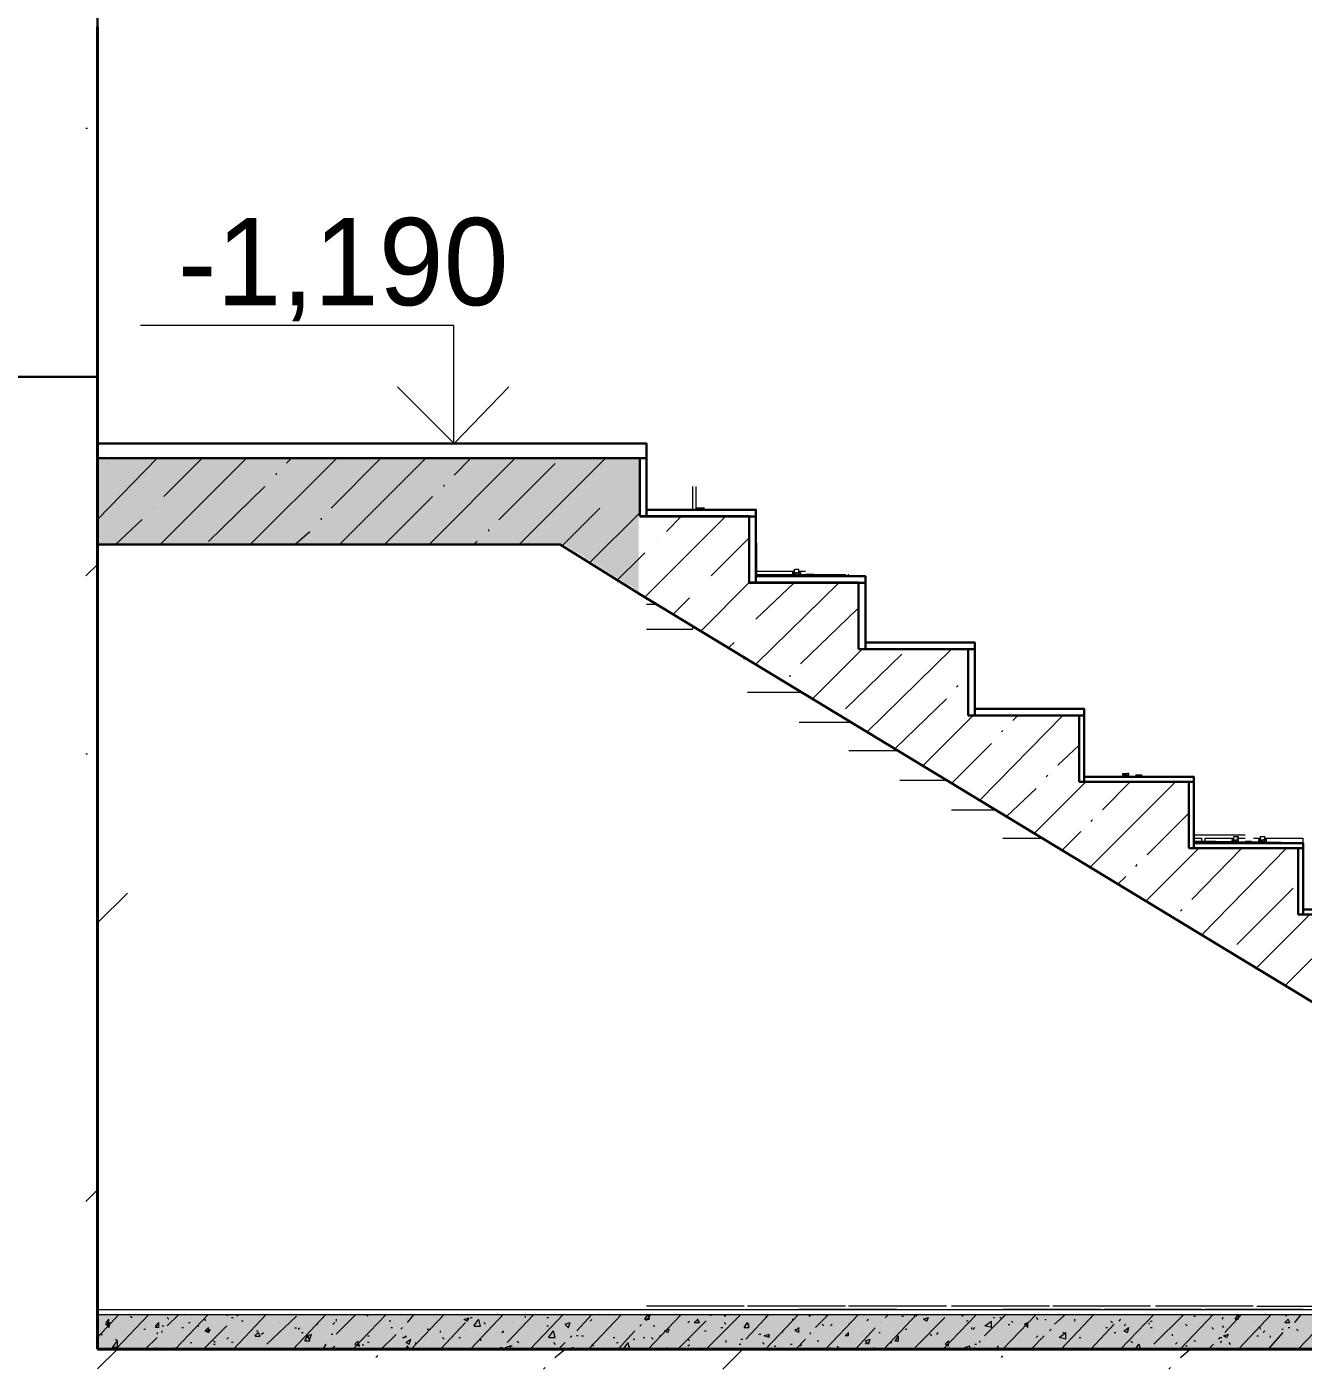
# Model space of a CAD drawing. Header units: millimetres. Extents: x -401725 to 250493, y 305116 to 802890.
# Drawn here: x -375105.345 to -375104.062, y 508948.439 to 508949.787 of the extents above; entities that cross this region are included whole.
import ezdxf

# ---------------------------------------------------------------- set-up
doc = ezdxf.new("R2010")
doc.units = ezdxf.units.MM
doc.layers.add('PDF _Геометрия', color=7, linetype='Continuous', true_color=0x1d1d1d)
doc.layers.add('PDF _Сплошная заливка', color=7, linetype='Continuous', true_color=0xffffff)
doc.layers.add('PDF _Текст', color=7, linetype='Continuous')

msp = doc.modelspace()

# ---------------------------------------------------------------- hatches: boundary and pattern name
at = {"layer": 'PDF _Сплошная заливка', "transparency": 33554559}
msp.add_hatch(color=256, dxfattribs=at).paths.add_polyline_path([(-375104.73, 508949.2201), (-375104.73, 508949.3541), (-375105.274, 508949.3541), (-375105.274, 508949.2684), (-375104.8066, 508949.2684), (-375104.8033, 508949.2667), (-375104.8016, 508949.265), (-375104.7983, 508949.2634), (-375104.7966, 508949.2617), (-375104.79, 508949.2584), (-375104.7883, 508949.2567), (-375104.785, 508949.2551), (-375104.7833, 508949.2534), (-375104.7766, 508949.2501), (-375104.775, 508949.2484), (-375104.7716, 508949.2467), (-375104.77, 508949.2451), (-375104.7633, 508949.2417), (-375104.7616, 508949.2401), (-375104.7583, 508949.2384), (-375104.7566, 508949.2367), (-375104.75, 508949.2334), (-375104.7483, 508949.2317), (-375104.745, 508949.2301), (-375104.7433, 508949.2284), (-375104.7366, 508949.2251), (-375104.735, 508949.2234), (-375104.7316, 508949.2217)])

# ---------------------------------------------------------------- linework, layer by layer
at = {"color": 7, "lineweight": 30}
for points in [[(-375105.2737, 508950.5622), (-375105.2737, 508949.369), (-375104.7221, 508949.369), (-375104.7222, 508949.3023), (-375104.6121, 508949.3023), (-375104.612, 508949.2356), (-375104.5021, 508949.2356), (-375104.5021, 508949.169), (-375104.3921, 508949.169), (-375104.3921, 508949.1022), (-375104.2821, 508949.1022), (-375104.2821, 508949.0339), (-375104.172, 508949.0339), (-375104.172, 508948.9692), (-375104.0623, 508948.9675), (-375104.0623, 508948.9006), (-375103.9503, 508948.9006)], [(-375105.2739, 508949.3691), (-375105.2739, 508949.4359), (-375105.3839, 508949.4359), (-375105.3839, 508949.5025), (-375105.494, 508949.5025), (-375105.494, 508949.5692), (-375105.604, 508949.5692), (-375105.604, 508949.6358), (-375105.714, 508949.6359), (-375105.714, 508949.7042), (-375105.824, 508949.7042), (-375105.824, 508949.7708), (-375105.9389, 508949.7707)]]:
    msp.add_lwpolyline(points, dxfattribs=at)
at = {"layer": 'PDF _Геометрия', "color": 7, "lineweight": 9}
for points in [[(-375105.2739, 508949.7875), (-375105.2739, 508949.6925), (-375105.2739, 508949.3691), (-375105.2739, 508949.6925)], [(-375105.2737, 508948.499), (-375102.0854, 508948.499), (-375102.0854, 508949.4956)], [(-375104.9156, 508949.4874), (-375105.2305, 508949.4874)], [(-375104.9156, 508949.3691), (-375104.9156, 508949.4874)], [(-375104.8555, 508949.369), (-375104.9738, 508949.369)], [(-375104.8656, 508949.3692), (-375104.9155, 508949.3692)], [(-375104.6704, 508949.3039), (-375104.6637, 508949.3039), (-375104.6721, 508949.3039)], [(-375104.5739, 508949.2423), (-375104.5722, 508949.2423)], [(-375104.5738, 508949.2424), (-375104.5738, 508949.2357)], [(-375104.5738, 508949.2424), (-375104.5738, 508949.2424)], [(-375104.5738, 508949.2424), (-375104.5738, 508949.2424)], [(-375104.5723, 508949.2425), (-375104.5706, 508949.2425)], [(-375104.5722, 508949.2423), (-375104.5722, 508949.2423)], [(-375104.5722, 508949.2423), (-375104.5722, 508949.2423)], [(-375104.5707, 508949.2425), (-375104.5689, 508949.2425)], [(-375104.5706, 508949.2425), (-375104.5706, 508949.2425)], [(-375104.5706, 508949.2425), (-375104.5706, 508949.2425)], [(-375104.5689, 508949.2358), (-375104.5689, 508949.2425)], [(-375104.5689, 508949.2425), (-375104.5689, 508949.2425)], [(-375104.5689, 508949.2425), (-375104.5689, 508949.2425)], [(-375104.5689, 508949.2425), (-375104.5689, 508949.2425)], [(-375104.5738, 508949.239), (-375104.5756, 508949.239)], [(-375104.5756, 508949.239), (-375104.5738, 508949.239)], [(-375104.5738, 508949.2374), (-375104.5756, 508949.2374)], [(-375104.5756, 508949.2374), (-375104.5738, 508949.2374)], [(-375104.5754, 508949.2391), (-375104.5754, 508949.2373)], [(-375104.5754, 508949.2391), (-375104.5754, 508949.2391)], [(-375104.5754, 508949.2391), (-375104.5754, 508949.2391)], [(-375104.5754, 508949.2373), (-375104.5754, 508949.2373)], [(-375104.5754, 508949.2373), (-375104.5754, 508949.2373)], [(-375104.5739, 508949.239), (-375104.5722, 508949.239)], [(-375104.5722, 508949.2374), (-375104.5739, 508949.2374)], [(-375104.5738, 508949.239), (-375104.5738, 508949.239)], [(-375104.5738, 508949.239), (-375104.5738, 508949.239)], [(-375104.5738, 508949.239), (-375104.5738, 508949.239)], [(-375104.5738, 508949.2374), (-375104.5738, 508949.2374)], [(-375104.5738, 508949.2374), (-375104.5738, 508949.2374)], [(-375104.5738, 508949.2374), (-375104.5738, 508949.2374)], [(-375104.5723, 508949.2392), (-375104.5706, 508949.2392)], [(-375104.5706, 508949.2374), (-375104.5723, 508949.2374)], [(-375104.5707, 508949.2391), (-375104.5689, 508949.2391)], [(-375104.5689, 508949.2375), (-375104.5707, 508949.2375)], [(-375104.5706, 508949.2392), (-375104.5706, 508949.2392)], [(-375104.5706, 508949.2374), (-375104.5706, 508949.2374)], [(-375104.5689, 508949.2391), (-375104.5689, 508949.2391)], [(-375104.5689, 508949.2391), (-375104.5689, 508949.2391)], [(-375104.5689, 508949.2391), (-375104.5689, 508949.2391)], [(-375104.5689, 508949.2375), (-375104.5689, 508949.2375)], [(-375104.5689, 508949.2375), (-375104.5689, 508949.2375)], [(-375104.5689, 508949.2375), (-375104.5689, 508949.2375)], [(-375104.5688, 508949.2373), (-375104.567, 508949.2373), (-375104.567, 508949.2389)], [(-375104.567, 508949.2389), (-375104.5688, 508949.2389)], [(-375104.5688, 508949.2389), (-375104.567, 508949.2389)], [(-375104.5688, 508949.2373), (-375104.567, 508949.2373)], [(-375104.567, 508949.2389), (-375104.567, 508949.2389)], [(-375104.567, 508949.2389), (-375104.567, 508949.2389)], [(-375104.567, 508949.2373), (-375104.567, 508949.2373)], [(-375104.567, 508949.2373), (-375104.567, 508949.2373)], [(-375104.5604, 508949.2372), (-375104.5537, 508949.2372), (-375104.5621, 508949.2372)], [(-375104.2405, 508949.0375), (-375104.2389, 508949.0375)], [(-375104.2389, 508949.0375), (-375104.2389, 508949.0375)], [(-375104.2388, 508949.0357), (-375104.2372, 508949.0357), (-375104.2372, 508949.0375)], [(-375104.2372, 508949.0375), (-375104.2388, 508949.0375)], [(-375104.2388, 508949.0375), (-375104.2372, 508949.0375)], [(-375104.2372, 508949.0375), (-375104.2372, 508949.0375)], [(-375104.2372, 508949.0375), (-375104.2372, 508949.0375)], [(-375104.2372, 508949.0375), (-375104.2372, 508949.0375)], [(-375104.2372, 508949.0375), (-375104.2372, 508949.0375)], [(-375104.2437, 508949.0373), (-375104.2437, 508949.0357)], [(-375104.2437, 508949.0373), (-375104.2437, 508949.0373)], [(-375104.2437, 508949.0373), (-375104.2437, 508949.0373)], [(-375104.2437, 508949.0373), (-375104.2437, 508949.0373)], [(-375104.2437, 508949.0373), (-375104.2437, 508949.0373)], [(-375104.2437, 508949.0373), (-375104.2437, 508949.0373)], [(-375104.2437, 508949.0373), (-375104.2437, 508949.0373)], [(-375104.2437, 508949.0373), (-375104.2421, 508949.0373)], [(-375104.2421, 508949.0357), (-375104.2437, 508949.0357)], [(-375104.2437, 508949.0357), (-375104.2437, 508949.0357)], [(-375104.2437, 508949.0357), (-375104.2437, 508949.0357)], [(-375104.2437, 508949.0357), (-375104.2437, 508949.0357)], [(-375104.2437, 508949.0357), (-375104.2437, 508949.0357)], [(-375104.2437, 508949.0357), (-375104.2437, 508949.0357)], [(-375104.2437, 508949.0357), (-375104.2437, 508949.0357)], [(-375104.2421, 508949.0373), (-375104.2421, 508949.0373)], [(-375104.2421, 508949.0373), (-375104.2405, 508949.0373)], [(-375104.2405, 508949.0357), (-375104.2421, 508949.0357)], [(-375104.2421, 508949.0357), (-375104.2421, 508949.0357)], [(-375104.2405, 508949.0373), (-375104.2405, 508949.0373)], [(-375104.2405, 508949.0357), (-375104.2405, 508949.0357)], [(-375104.2389, 508949.0357), (-375104.2404, 508949.0357)], [(-375104.2389, 508949.0357), (-375104.2389, 508949.0357)], [(-375104.2388, 508949.0357), (-375104.2372, 508949.0357)], [(-375104.2372, 508949.0357), (-375104.2372, 508949.0357)], [(-375104.2372, 508949.0357), (-375104.2372, 508949.0357)], [(-375104.2372, 508949.0357), (-375104.2372, 508949.0357)], [(-375104.2372, 508949.0357), (-375104.2372, 508949.0357)], [(-375104.2239, 508949.0358), (-375104.2307, 508949.0358)], [(-375104.1337, 508948.9707), (-375104.1337, 508948.9689)], [(-375104.1321, 508948.9707), (-375104.1337, 508948.9707)], [(-375104.1337, 508948.9707), (-375104.1337, 508948.9707)], [(-375104.1337, 508948.9707), (-375104.1337, 508948.9707)], [(-375104.1337, 508948.9707), (-375104.1337, 508948.9707)], [(-375104.1337, 508948.9707), (-375104.1337, 508948.9707)], [(-375104.1337, 508948.9707), (-375104.1321, 508948.9707)], [(-375104.1321, 508948.9741), (-375104.1305, 508948.9741)], [(-375104.1321, 508948.9739), (-375104.1321, 508948.9673)], [(-375104.1321, 508948.9739), (-375104.1321, 508948.9739)], [(-375104.1321, 508948.9739), (-375104.1321, 508948.9739)], [(-375104.1321, 508948.9739), (-375104.1321, 508948.9739)], [(-375104.1321, 508948.9739), (-375104.1321, 508948.9739)], [(-375104.1321, 508948.9707), (-375104.1321, 508948.9707)], [(-375104.1321, 508948.9707), (-375104.1305, 508948.9707)], [(-375104.1305, 508948.9741), (-375104.1305, 508948.9741)], [(-375104.1305, 508948.9741), (-375104.1305, 508948.9741)], [(-375104.1305, 508948.9707), (-375104.1305, 508948.9707)], [(-375104.1304, 508948.9741), (-375104.1288, 508948.9741)], [(-375104.1304, 508948.9707), (-375104.1288, 508948.9707)], [(-375104.1288, 508948.9741), (-375104.1288, 508948.9741)], [(-375104.1288, 508948.9741), (-375104.1288, 508948.9741)], [(-375104.1288, 508948.9741), (-375104.1288, 508948.9741)], [(-375104.1288, 508948.9741), (-375104.1272, 508948.9741)], [(-375104.1288, 508948.9691), (-375104.1272, 508948.9691), (-375104.1272, 508948.9707)], [(-375104.1288, 508948.9707), (-375104.1288, 508948.9707)], [(-375104.1288, 508948.9707), (-375104.1272, 508948.9707)], [(-375104.1272, 508948.9673), (-375104.1272, 508948.9741)], [(-375104.1272, 508948.9707), (-375104.1272, 508948.9707)], [(-375104.1272, 508948.9707), (-375104.1272, 508948.9707)], [(-375104.1272, 508948.9707), (-375104.1272, 508948.9707)], [(-375104.1272, 508948.9707), (-375104.1272, 508948.9707)], [(-375104.1272, 508948.9707), (-375104.1272, 508948.9707)], [(-375104.1272, 508948.9707), (-375104.1272, 508948.9707)], [(-375104.1071, 508948.9707), (-375104.1071, 508948.9691)], [(-375104.1055, 508948.9707), (-375104.1071, 508948.9707)], [(-375104.1071, 508948.9707), (-375104.1055, 508948.9707)], [(-375104.1055, 508948.974), (-375104.1055, 508948.9673)], [(-375104.1055, 508948.974), (-375104.1055, 508948.974)], [(-375104.1055, 508948.974), (-375104.1055, 508948.974)], [(-375104.1055, 508948.9707), (-375104.1055, 508948.9707)], [(-375104.1055, 508948.9707), (-375104.1055, 508948.9707)], [(-375104.1055, 508948.9707), (-375104.1055, 508948.9707)], [(-375104.1055, 508948.9707), (-375104.1055, 508948.9707)], [(-375104.1054, 508948.974), (-375104.1038, 508948.974)], [(-375104.1054, 508948.9707), (-375104.1038, 508948.9707)], [(-375104.1038, 508948.9741), (-375104.1022, 508948.9741)], [(-375104.1038, 508948.974), (-375104.1038, 508948.974)], [(-375104.1038, 508948.974), (-375104.1038, 508948.974)], [(-375104.1038, 508948.9707), (-375104.1038, 508948.9707)], [(-375104.1038, 508948.9707), (-375104.1022, 508948.9707)], [(-375104.1022, 508948.9741), (-375104.1022, 508948.9741)], [(-375104.1022, 508948.9741), (-375104.1022, 508948.9741)], [(-375104.1022, 508948.9741), (-375104.1006, 508948.9741)], [(-375104.1022, 508948.9709), (-375104.1006, 508948.9709)], [(-375104.1022, 508948.9707), (-375104.1022, 508948.9707)], [(-375104.1006, 508948.9675), (-375104.1006, 508948.9741)], [(-375104.1006, 508948.9741), (-375104.1006, 508948.9741)], [(-375104.1006, 508948.9741), (-375104.1006, 508948.9741)], [(-375104.1006, 508948.9741), (-375104.1006, 508948.9741)], [(-375104.1006, 508948.9709), (-375104.1006, 508948.9709)], [(-375104.1006, 508948.9709), (-375104.1006, 508948.9709)], [(-375104.1006, 508948.9709), (-375104.1006, 508948.9709)], [(-375104.1005, 508948.9691), (-375104.0989, 508948.9691), (-375104.0989, 508948.9709)], [(-375104.0989, 508948.9709), (-375104.1005, 508948.9709)], [(-375104.1005, 508948.9709), (-375104.0989, 508948.9709)], [(-375104.0989, 508948.9709), (-375104.0989, 508948.9709)], [(-375104.0989, 508948.9709), (-375104.0989, 508948.9709)], [(-375104.1321, 508948.9689), (-375104.1337, 508948.9689)], [(-375104.1337, 508948.9689), (-375104.1337, 508948.9689)], [(-375104.1337, 508948.9689), (-375104.1337, 508948.9689)], [(-375104.1337, 508948.9689), (-375104.1337, 508948.9689)], [(-375104.1337, 508948.9689), (-375104.1337, 508948.9689)], [(-375104.1337, 508948.9689), (-375104.1321, 508948.9689)], [(-375104.1305, 508948.9689), (-375104.1321, 508948.9689)], [(-375104.1321, 508948.9689), (-375104.1321, 508948.9689)], [(-375104.1305, 508948.9689), (-375104.1305, 508948.9689)], [(-375104.1288, 508948.9691), (-375104.1304, 508948.9691)], [(-375104.1288, 508948.9691), (-375104.1288, 508948.9691)], [(-375104.1272, 508948.9691), (-375104.1272, 508948.9691)], [(-375104.1272, 508948.9691), (-375104.1272, 508948.9691)], [(-375104.1272, 508948.9691), (-375104.1272, 508948.9691)], [(-375104.1272, 508948.9691), (-375104.1272, 508948.9691)], [(-375104.1272, 508948.9691), (-375104.1272, 508948.9691)], [(-375104.1272, 508948.9691), (-375104.1272, 508948.9691)], [(-375104.1139, 508948.9691), (-375104.1205, 508948.9691)], [(-375104.1055, 508948.9691), (-375104.1071, 508948.9691)], [(-375104.1071, 508948.9691), (-375104.1055, 508948.9691)], [(-375104.1055, 508948.9691), (-375104.1055, 508948.9691)], [(-375104.1055, 508948.9691), (-375104.1055, 508948.9691)], [(-375104.1055, 508948.9691), (-375104.1055, 508948.9691)], [(-375104.1055, 508948.9691), (-375104.1055, 508948.9691)], [(-375104.1038, 508948.9691), (-375104.1054, 508948.9691)], [(-375104.1022, 508948.9691), (-375104.1038, 508948.9691)], [(-375104.1038, 508948.9691), (-375104.1038, 508948.9691)], [(-375104.1006, 508948.9691), (-375104.1022, 508948.9691)], [(-375104.1022, 508948.9691), (-375104.1022, 508948.9691)], [(-375104.1006, 508948.9691), (-375104.1006, 508948.9691)], [(-375104.1006, 508948.9691), (-375104.1006, 508948.9691)], [(-375104.1006, 508948.9691), (-375104.1006, 508948.9691)], [(-375104.1005, 508948.9691), (-375104.0989, 508948.9691)], [(-375104.0989, 508948.9691), (-375104.0989, 508948.9691)], [(-375104.0989, 508948.9691), (-375104.0989, 508948.9691)], [(-375105.2739, 508948.9291), (-375105.2739, 508948.8874), (-375105.2739, 508948.8408)], [(-375105.2739, 508948.499), (-375105.2739, 508948.4941)], [(-375105.2737, 508948.4939), (-375102.0854, 508948.4939), (-375102.0854, 508948.499)], [(-375105.2739, 508948.4941), (-375105.2739, 508948.4591)], [(-375105.2737, 508948.459), (-375102.0854, 508948.459)]]:
    msp.add_lwpolyline(points, dxfattribs=at)
at = {"layer": 'PDF _Геометрия', "color": 7, "lineweight": 40}
for points in [[(-375105.2739, 508949.6925), (-375105.2739, 508949.7875)], [(-375105.2739, 508948.4591), (-375105.2739, 508949.6925)], [(-375102.0854, 508948.459), (-375105.2737, 508948.459)]]:
    msp.add_lwpolyline(points, dxfattribs=at)
at = {"layer": 'PDF _Геометрия', "lineweight": 9}
for points in [[(-375105.2854, 508949.6856), (-375105.2837, 508949.6856)], [(-375105.2738, 508949.2924), (-375105.2139, 508949.354)], [(-375105.2622, 508949.3491), (-375105.2622, 508949.3491)], [(-375105.2107, 508949.2675), (-375105.1239, 508949.3541)], [(-375105.2072, 508949.3157), (-375105.1688, 508949.3539)], [(-375105.1204, 508949.2673), (-375105.0337, 508949.3539)], [(-375105.0838, 508949.3491), (-375105.0788, 508949.3541)], [(-375105.039, 508949.3041), (-375104.9889, 508949.3541)], [(-375105.0304, 508949.2674), (-375104.9438, 508949.354)], [(-375104.9406, 508949.2675), (-375104.8539, 508949.3541)], [(-375104.9154, 508949.3372), (-375104.8987, 508949.354)], [(-375104.8703, 508949.2923), (-375104.8137, 508949.3489)], [(-375104.8504, 508949.2672), (-375104.7637, 508949.3539)], [(-375105.2739, 508949.3375), (-375105.2739, 508949.3375)], [(-375105.0938, 508949.3373), (-375105.0938, 508949.339)], [(-375105.1622, 508949.2706), (-375105.1055, 508949.3256)], [(-375104.9254, 508949.3256), (-375104.9254, 508949.3273)], [(-375104.9855, 508949.2673), (-375104.937, 508949.3157)], [(-375105.2171, 508949.304), (-375105.2171, 508949.304)], [(-375105.0487, 508949.2922), (-375105.0487, 508949.294)], [(-375104.8071, 508949.2657), (-375104.7689, 508949.3041)], [(-375104.7789, 508949.2492), (-375104.7289, 508949.2992)], [(-375104.7239, 508949.2142), (-375104.6423, 508949.2958)], [(-375104.7021, 508949.2806), (-375104.6871, 508949.2956)], [(-375105.2555, 508949.2674), (-375105.2288, 508949.2924)], [(-375105.0754, 508949.2673), (-375105.0604, 508949.2806)], [(-375104.8805, 508949.2808), (-375104.8805, 508949.2824)], [(-375104.8955, 508949.2674), (-375104.8922, 508949.2707)], [(-375104.7121, 508949.2706), (-375104.7121, 508949.2706)], [(-375104.6572, 508949.2358), (-375104.6189, 508949.2741)], [(-375104.7505, 508949.2325), (-375104.7289, 508949.2541)], [(-375104.7288, 508949.2541), (-375104.7238, 508949.2589)], [(-375105.2855, 508949.2358), (-375105.2739, 508949.2474)], [(-375104.6672, 508949.1807), (-375104.6189, 508949.2292)], [(-375104.6122, 508949.1924), (-375104.5738, 508949.229)], [(-375104.6121, 508949.1473), (-375104.5287, 508949.229)], [(-375104.6954, 508949.1973), (-375104.6787, 508949.2139)], [(-375104.6673, 508949.2258), (-375104.6673, 508949.2258)], [(-375104.5672, 508949.1475), (-375104.5105, 508949.2024)], [(-375104.6222, 508949.1808), (-375104.6222, 508949.1808)], [(-375104.6389, 508949.1642), (-375104.6339, 508949.169)], [(-375104.5554, 508949.1122), (-375104.5054, 508949.1623)], [(-375104.5005, 508949.0789), (-375104.4154, 508949.1624)], [(-375104.522, 508949.1023), (-375104.4654, 508949.1573)], [(-375104.5788, 508949.1356), (-375104.5771, 508949.1356)], [(-375104.3989, 508949.1358), (-375104.3989, 508949.1358)], [(-375104.4105, 508949.1241), (-375104.4089, 508949.1257)], [(-375104.4722, 508949.0625), (-375104.4206, 508949.1125)], [(-375104.4438, 508949.0456), (-375104.3937, 508949.0957)], [(-375104.3871, 508949.0107), (-375104.3038, 508949.0957)], [(-375104.3538, 508949.0907), (-375104.3489, 508949.0958)], [(-375104.3654, 508949.0791), (-375104.3638, 508949.0806)], [(-375104.4155, 508949.0274), (-375104.3755, 508949.0674)], [(-375104.3088, 508949.0457), (-375104.2872, 508949.0657)], [(-375105.2854, 508949.0572), (-375105.2837, 508949.0572)], [(-375104.3321, 508948.9773), (-375104.2804, 508949.029)], [(-375104.3203, 508949.034), (-375104.3187, 508949.0356)], [(-375104.2755, 508948.944), (-375104.1905, 508949.029)], [(-375104.2639, 508949.0008), (-375104.2356, 508949.0292)], [(-375104.3604, 508948.994), (-375104.3304, 508949.0223)], [(-375104.2189, 508948.9557), (-375104.1772, 508948.9974)], [(-375104.2755, 508948.9891), (-375104.2739, 508948.9907)], [(-375104.304, 508948.9608), (-375104.2856, 508948.9792)], [(-375104.2204, 508948.909), (-375104.1671, 508948.9623)], [(-375104.1739, 508948.9108), (-375104.1239, 508948.9625)], [(-375104.1638, 508948.8757), (-375104.0788, 508948.9625)], [(-375104.2304, 508948.944), (-375104.2288, 508948.9458)], [(-375104.2488, 508948.9257), (-375104.2405, 508948.934)], [(-375104.1287, 508948.8657), (-375104.0721, 508948.9223)], [(-375104.1853, 508948.899), (-375104.1837, 508948.9006)], [(-375104.1088, 508948.8424), (-375104.0555, 508948.8958)], [(-375104.0806, 508948.824), (-375104.0272, 508948.8774)], [(-375105.2855, 508948.6074), (-375105.2739, 508948.6192)], [(-375105.2739, 508948.4708), (-375105.2522, 508948.494)], [(-375105.2656, 508948.4842), (-375105.2606, 508948.4857)], [(-375105.2622, 508948.4857), (-375105.2655, 508948.4857), (-375105.2622, 508948.4891)], [(-375105.2623, 508948.4808), (-375105.2606, 508948.4857)], [(-375105.2622, 508948.4857), (-375105.2622, 508948.4891)], [(-375105.2554, 508948.459), (-375105.222, 508948.4939)], [(-375105.2406, 508948.4923), (-375105.2389, 508948.4908)], [(-375105.2122, 508948.4808), (-375105.2155, 508948.4808), (-375105.2122, 508948.4857)], [(-375105.2122, 508948.4808), (-375105.2122, 508948.4857)], [(-375105.2039, 508948.4907), (-375105.2022, 508948.4892)], [(-375105.2038, 508948.4823), (-375105.1921, 508948.4939)], [(-375105.1955, 508948.4592), (-375105.1623, 508948.4942)], [(-375105.1822, 508948.4857), (-375105.1805, 508948.4857)], [(-375105.1788, 508948.489), (-375105.1788, 508948.489)], [(-375105.1655, 508948.4891), (-375105.1655, 508948.4874)], [(-375105.1439, 508948.4924), (-375105.1421, 508948.4941)], [(-375105.139, 508948.4908), (-375105.1373, 508948.4908)], [(-375105.1389, 508948.4875), (-375105.1389, 508948.4875)], [(-375105.1372, 508948.459), (-375105.1038, 508948.4941)], [(-375105.1338, 508948.4924), (-375105.1321, 508948.4939)], [(-375105.1321, 508948.4889), (-375105.1321, 508948.4889)], [(-375105.1289, 508948.4874), (-375105.1272, 508948.4874)], [(-375105.1036, 508948.464), (-375105.0737, 508948.4922)], [(-375105.0905, 508948.4858), (-375105.0905, 508948.4858)], [(-375105.077, 508948.4591), (-375105.0438, 508948.4941)], [(-375105.0371, 508948.4839), (-375105.0354, 508948.4857)], [(-375105.0339, 508948.4741), (-375105.0139, 508948.4941)], [(-375105.0338, 508948.489), (-375105.0338, 508948.4873)], [(-375105.0171, 508948.4589), (-375104.9838, 508948.494)], [(-375105.004, 508948.4941), (-375105.0022, 508948.4924)], [(-375105.0022, 508948.4924), (-375105.0022, 508948.4941)], [(-375105.0006, 508948.4892), (-375105.0006, 508948.4892)], [(-375104.9806, 508948.4874), (-375104.9789, 508948.4874)], [(-375104.9623, 508948.4857), (-375104.9555, 508948.494)], [(-375104.962, 508948.4889), (-375104.962, 508948.4889)], [(-375104.9587, 508948.4589), (-375104.9254, 508948.494)], [(-375104.9354, 508948.4923), (-375104.9354, 508948.4923)], [(-375104.9288, 508948.4592), (-375104.9039, 508948.4858)], [(-375104.9056, 508948.4892), (-375104.9023, 508948.4875)], [(-375104.9054, 508948.4889), (-375104.9004, 508948.4906)], [(-375104.9021, 508948.4873), (-375104.9004, 508948.4906)], [(-375104.8989, 508948.4591), (-375104.8656, 508948.4941)], [(-375104.8988, 508948.4907), (-375104.8971, 508948.4907)], [(-375104.8956, 508948.4825), (-375104.8906, 508948.4891)], [(-375104.8887, 508948.4822), (-375104.8904, 508948.4889)], [(-375104.8855, 508948.4857), (-375104.8838, 508948.484)], [(-375104.8622, 508948.4656), (-375104.8354, 508948.494)], [(-375104.8572, 508948.4857), (-375104.8572, 508948.4857)], [(-375104.8439, 508948.4923), (-375104.8439, 508948.4908)], [(-375104.8389, 508948.459), (-375104.8055, 508948.4941)], [(-375104.8222, 508948.4907), (-375104.8205, 508948.4907)], [(-375104.8038, 508948.484), (-375104.7988, 508948.4857)], [(-375104.8005, 508948.4807), (-375104.7988, 508948.4857)], [(-375104.792, 508948.4773), (-375104.777, 508948.494)], [(-375104.7804, 508948.459), (-375104.7471, 508948.494)], [(-375104.7788, 508948.4873), (-375104.777, 508948.4889)], [(-375104.7239, 508948.4891), (-375104.7189, 508948.4891)], [(-375104.7238, 508948.489), (-375104.7205, 508948.4941)], [(-375104.7223, 508948.4874), (-375104.7173, 508948.4941)], [(-375104.7189, 508948.4891), (-375104.7206, 508948.4941)], [(-375104.7204, 508948.4591), (-375104.6871, 508948.494)], [(-375104.6904, 508948.459), (-375104.6621, 508948.4874)], [(-375104.6804, 508948.4856), (-375104.6787, 508948.4872)], [(-375104.674, 508948.4857), (-375104.6689, 508948.4857)], [(-375104.6739, 508948.4858), (-375104.6705, 508948.4891)], [(-375104.6689, 508948.4857), (-375104.6707, 508948.4892)], [(-375104.662, 508948.459), (-375104.6271, 508948.494)], [(-375104.6572, 508948.4924), (-375104.6572, 508948.4942)], [(-375104.644, 508948.4925), (-375104.6423, 508948.4925)], [(-375104.644, 508948.4859), (-375104.6423, 508948.4842)], [(-375104.6239, 508948.4808), (-375104.6205, 508948.4857)], [(-375104.6221, 508948.469), (-375104.5988, 508948.4941)], [(-375104.6189, 508948.4807), (-375104.6207, 508948.4858)], [(-375104.6022, 508948.4592), (-375104.5689, 508948.4941)], [(-375104.6021, 508948.4923), (-375104.6021, 508948.4907)], [(-375104.5756, 508948.489), (-375104.5738, 508948.489)], [(-375104.559, 508948.4925), (-375104.5572, 508948.4925)], [(-375104.5521, 508948.4808), (-375104.5388, 508948.4941)], [(-375104.5422, 508948.4591), (-375104.5089, 508948.494)], [(-375104.5422, 508948.494), (-375104.5404, 508948.4922)], [(-375104.5404, 508948.4922), (-375104.5404, 508948.494)], [(-375104.5037, 508948.4906), (-375104.5037, 508948.4906)], [(-375104.5004, 508948.4875), (-375104.4988, 508948.489)], [(-375104.4872, 508948.4857), (-375104.4872, 508948.4857)], [(-375104.4837, 508948.4591), (-375104.4505, 508948.4941)], [(-375104.4821, 508948.4906), (-375104.4787, 508948.494)], [(-375104.4654, 508948.4923), (-375104.4638, 508948.4923)], [(-375104.4554, 508948.4941), (-375104.4505, 508948.4924)], [(-375104.4554, 508948.4939), (-375104.4554, 508948.4939)], [(-375104.4522, 508948.4608), (-375104.4222, 508948.4908)], [(-375104.4505, 508948.4924), (-375104.4505, 508948.4941)], [(-375104.4438, 508948.489), (-375104.4404, 508948.4874)], [(-375104.4437, 508948.4891), (-375104.4388, 508948.4907)], [(-375104.4404, 508948.4873), (-375104.4388, 508948.4907)], [(-375104.4238, 508948.4589), (-375104.3904, 508948.494)], [(-375104.4171, 508948.4856), (-375104.4171, 508948.4856)], [(-375104.4053, 508948.4924), (-375104.4038, 508948.4924)], [(-375104.4005, 508948.4874), (-375104.3989, 508948.4874)], [(-375104.3823, 508948.4724), (-375104.3606, 508948.4941)], [(-375104.3755, 508948.4808), (-375104.3822, 508948.4824), (-375104.3755, 508948.4873)], [(-375104.3755, 508948.4808), (-375104.3755, 508948.4873)], [(-375104.3738, 508948.4908), (-375104.3722, 508948.4908)], [(-375104.367, 508948.4907), (-375104.3655, 508948.4907)], [(-375104.3638, 508948.459), (-375104.3304, 508948.4939)], [(-375104.3554, 508948.4873), (-375104.3538, 508948.4857)], [(-375104.3388, 508948.4808), (-375104.3422, 508948.484), (-375104.3388, 508948.4857)], [(-375104.3388, 508948.4808), (-375104.3388, 508948.4857)], [(-375104.3304, 508948.4907), (-375104.3288, 508948.4889)], [(-375104.3219, 508948.4888), (-375104.3204, 508948.4888)], [(-375104.3122, 508948.484), (-375104.3005, 508948.4941)], [(-375104.3055, 508948.4591), (-375104.2723, 508948.4942)], [(-375104.2921, 508948.4891), (-375104.2921, 508948.4873)], [(-375104.2554, 508948.4873), (-375104.2538, 508948.4857)], [(-375104.247, 508948.4872), (-375104.2454, 508948.489)], [(-375104.2456, 508948.4591), (-375104.2122, 508948.494)], [(-375104.2171, 508948.4856), (-375104.2171, 508948.484)], [(-375104.2155, 508948.4873), (-375104.2139, 508948.4873)], [(-375104.2121, 508948.464), (-375104.1821, 508948.494)], [(-375104.1856, 508948.4591), (-375104.1522, 508948.4941)], [(-375104.1788, 508948.4858), (-375104.1788, 508948.4858)], [(-375104.172, 508948.4923), (-375104.1704, 508948.4923)], [(-375104.1437, 508948.4891), (-375104.1421, 508948.4907)], [(-375104.1407, 508948.4758), (-375104.1239, 508948.4941)], [(-375104.1272, 508948.4892), (-375104.1306, 508948.4892), (-375104.1272, 508948.4941)], [(-375104.1272, 508948.4892), (-375104.1272, 508948.4941)], [(-375104.1271, 508948.459), (-375104.0938, 508948.4941)], [(-375104.1123, 508948.4875), (-375104.1123, 508948.4875)], [(-375104.0806, 508948.4858), (-375104.0772, 508948.4892)], [(-375104.0806, 508948.4858), (-375104.0756, 508948.4858)], [(-375104.0804, 508948.494), (-375104.0788, 508948.4924)], [(-375104.0788, 508948.4924), (-375104.0788, 508948.494)], [(-375104.0756, 508948.4858), (-375104.0772, 508948.4891)], [(-375104.0705, 508948.4858), (-375104.0639, 508948.4941)], [(-375104.0671, 508948.459), (-375104.0337, 508948.494)], [(-375105.2705, 508948.4739), (-375105.2687, 508948.4739)], [(-375105.2655, 508948.4842), (-375105.2622, 508948.4807)], [(-375105.2639, 508948.4842), (-375105.2622, 508948.4842)], [(-375105.2505, 508948.4792), (-375105.2505, 508948.4792)], [(-375105.2273, 508948.479), (-375105.2255, 508948.479)], [(-375105.2255, 508948.4824), (-375105.2255, 508948.4824)], [(-375105.2156, 508948.4825), (-375105.2139, 508948.4842)], [(-375105.2139, 508948.4758), (-375105.2139, 508948.4741)], [(-375105.2088, 508948.4824), (-375105.2071, 508948.4824)], [(-375105.2087, 508948.4756), (-375105.2087, 508948.4774)], [(-375105.189, 508948.4809), (-375105.1872, 508948.4809)], [(-375105.1737, 508948.4823), (-375105.172, 508948.4823)], [(-375105.1671, 508948.459), (-375105.1438, 508948.4824)], [(-375105.1655, 508948.4774), (-375105.1623, 508948.4758), (-375105.1655, 508948.4774), (-375105.1623, 508948.4808)], [(-375105.1653, 508948.4772), (-375105.1603, 508948.4789)], [(-375105.1622, 508948.4758), (-375105.1622, 508948.4808)], [(-375105.1621, 508948.4756), (-375105.1603, 508948.4789)], [(-375105.1506, 508948.4792), (-375105.1506, 508948.4792)], [(-375105.1155, 508948.4724), (-375105.1123, 508948.4759)], [(-375105.1155, 508948.4741), (-375105.1155, 508948.4741)], [(-375105.1153, 508948.4722), (-375105.1104, 508948.4722)], [(-375105.114, 508948.4774), (-375105.1123, 508948.4774)], [(-375105.1104, 508948.4722), (-375105.1121, 508948.4757)], [(-375105.1088, 508948.474), (-375105.1071, 508948.4756)], [(-375105.0756, 508948.4759), (-375105.0756, 508948.4759)], [(-375105.0754, 508948.4805), (-375105.0737, 508948.4805)], [(-375105.0721, 508948.4791), (-375105.0704, 508948.4806)], [(-375105.0689, 508948.4757), (-375105.0672, 508948.4757)], [(-375105.0655, 508948.4674), (-375105.0623, 508948.4724)], [(-375105.0637, 508948.4723), (-375105.0587, 508948.474)], [(-375105.0636, 508948.4722), (-375105.0604, 508948.469)], [(-375105.0604, 508948.4673), (-375105.0621, 508948.4722)], [(-375105.0605, 508948.469), (-375105.0587, 508948.474)], [(-375105.0539, 508948.4841), (-375105.0522, 508948.4841)], [(-375105.0506, 508948.4774), (-375105.0506, 508948.4774)], [(-375105.039, 508948.4741), (-375105.0373, 508948.4741)], [(-375105.0237, 508948.4807), (-375105.0237, 508948.4807)], [(-375105.0156, 508948.4825), (-375105.0156, 508948.4825)], [(-375105.0023, 508948.4724), (-375105.0006, 508948.4724)], [(-375104.9887, 508948.4589), (-375104.9737, 508948.4739)], [(-375104.979, 508948.4807), (-375104.9772, 508948.4807)], [(-375104.9689, 508948.4791), (-375104.9672, 508948.4807)], [(-375104.9657, 508948.4708), (-375104.9639, 508948.4725)], [(-375104.9639, 508948.4725), (-375104.9639, 508948.4708)], [(-375104.9423, 508948.4792), (-375104.9406, 508948.4792)], [(-375104.9289, 508948.4758), (-375104.9289, 508948.4775)], [(-375104.9254, 508948.4772), (-375104.9254, 508948.4772)], [(-375104.9039, 508948.4774), (-375104.9039, 508948.4774)], [(-375104.8953, 508948.4822), (-375104.8887, 508948.4822)], [(-375104.8938, 508948.4807), (-375104.8938, 508948.4807)], [(-375104.8922, 508948.4724), (-375104.8922, 508948.4724)], [(-375104.8656, 508948.4759), (-375104.8673, 508948.4759), (-375104.8656, 508948.4774)], [(-375104.8289, 508948.474), (-375104.8289, 508948.474)], [(-375104.8222, 508948.4824), (-375104.8205, 508948.4824)], [(-375104.8206, 508948.4708), (-375104.8156, 508948.4776)], [(-375104.8137, 508948.4706), (-375104.8154, 508948.4772)], [(-375104.8039, 508948.4841), (-375104.8039, 508948.4841)], [(-375104.8037, 508948.4839), (-375104.8004, 508948.4806)], [(-375104.7989, 508948.4707), (-375104.7971, 508948.4724)], [(-375104.7923, 508948.4726), (-375104.7906, 508948.4726)], [(-375104.7872, 508948.4724), (-375104.7854, 508948.4724)], [(-375104.7506, 508948.4591), (-375104.7338, 508948.4774)], [(-375104.7504, 508948.4773), (-375104.7504, 508948.4773)], [(-375104.7288, 508948.4822), (-375104.727, 508948.4839)], [(-375104.7155, 508948.4823), (-375104.7137, 508948.4823)], [(-375104.709, 508948.4724), (-375104.7072, 508948.4724)], [(-375104.7038, 508948.4773), (-375104.6988, 508948.4791)], [(-375104.7037, 508948.4772), (-375104.7004, 508948.4757)], [(-375104.7005, 508948.4756), (-375104.6988, 508948.4791)], [(-375104.6838, 508948.4774), (-375104.6838, 508948.4774)], [(-375104.6639, 508948.4773), (-375104.6621, 508948.4773)], [(-375104.6473, 508948.4808), (-375104.6455, 508948.4808)], [(-375104.624, 508948.4807), (-375104.6189, 508948.4807)], [(-375104.6207, 508948.4842), (-375104.6189, 508948.4842)], [(-375104.609, 508948.4742), (-375104.6072, 508948.4742)], [(-375104.5988, 508948.4708), (-375104.6039, 508948.4724), (-375104.5988, 508948.4741)], [(-375104.5988, 508948.4708), (-375104.5988, 508948.4741)], [(-375104.5855, 508948.4773), (-375104.5855, 508948.4757)], [(-375104.5689, 508948.4759), (-375104.5723, 508948.4774), (-375104.5689, 508948.4808)], [(-375104.5722, 508948.4774), (-375104.5722, 508948.4791)], [(-375104.5689, 508948.4759), (-375104.5689, 508948.4808)], [(-375104.5572, 508948.4741), (-375104.5572, 508948.4758)], [(-375104.5455, 508948.4842), (-375104.5439, 508948.4824)], [(-375104.5373, 508948.4824), (-375104.5355, 508948.4841)], [(-375104.5189, 508948.4725), (-375104.5223, 508948.4725), (-375104.5189, 508948.4759)], [(-375104.5189, 508948.4725), (-375104.5189, 508948.4759)], [(-375104.5121, 508948.4589), (-375104.4921, 508948.4806)], [(-375104.5054, 508948.474), (-375104.5054, 508948.474)], [(-375104.4887, 508948.4757), (-375104.4872, 508948.4757)], [(-375104.4687, 508948.4672), (-375104.472, 508948.4672), (-375104.4687, 508948.4723)], [(-375104.4687, 508948.4672), (-375104.4687, 508948.4723)], [(-375104.4621, 508948.479), (-375104.4605, 508948.479)], [(-375104.4371, 508948.474), (-375104.4355, 508948.4724)], [(-375104.4303, 508948.4739), (-375104.4288, 508948.4757)], [(-375104.3956, 508948.4808), (-375104.3956, 508948.4791)], [(-375104.3937, 508948.4789), (-375104.3921, 508948.4807)], [(-375104.3586, 508948.4838), (-375104.357, 508948.4838)], [(-375104.3355, 508948.4591), (-375104.3223, 508948.4725)], [(-375104.3304, 508948.4708), (-375104.3288, 508948.4723)], [(-375104.3171, 508948.4774), (-375104.3155, 508948.479)], [(-375104.3005, 508948.469), (-375104.3072, 508948.4708), (-375104.3005, 508948.4757)], [(-375104.3037, 508948.4758), (-375104.3022, 508948.4758)], [(-375104.3005, 508948.469), (-375104.3005, 508948.4757)], [(-375104.2755, 508948.4591), (-375104.2522, 508948.4841)], [(-375104.2603, 508948.4807), (-375104.2587, 508948.4807)], [(-375104.2521, 508948.4757), (-375104.2505, 508948.4757)], [(-375104.2422, 508948.4775), (-375104.2372, 508948.4808)], [(-375104.2422, 508948.4773), (-375104.2389, 508948.4757)], [(-375104.2421, 508948.4823), (-375104.2405, 508948.4841)], [(-375104.2388, 508948.4757), (-375104.2372, 508948.4808)], [(-375104.2155, 508948.4808), (-375104.2139, 508948.4808)], [(-375104.1938, 508948.474), (-375104.1938, 508948.4723)], [(-375104.1804, 508948.484), (-375104.1788, 508948.4824)], [(-375104.1538, 508948.4808), (-375104.1522, 508948.479)], [(-375104.1437, 508948.4823), (-375104.1421, 508948.4807)], [(-375104.1423, 508948.4725), (-375104.1389, 508948.4707)], [(-375104.1422, 508948.4725), (-375104.1373, 508948.4741)], [(-375104.1389, 508948.4709), (-375104.1373, 508948.4741)], [(-375104.1087, 508948.4724), (-375104.1071, 508948.4724)], [(-375104.1055, 508948.4807), (-375104.1055, 508948.479)], [(-375104.1022, 508948.4759), (-375104.1006, 508948.4775)], [(-375104.0971, 508948.4589), (-375104.0821, 508948.4757)], [(-375104.0954, 508948.4723), (-375104.0954, 508948.4706)], [(-375104.0837, 508948.4791), (-375104.0821, 508948.4791)], [(-375104.0772, 508948.4808), (-375104.0756, 508948.4808)], [(-375104.0721, 508948.4773), (-375104.0721, 508948.4773)], [(-375104.0688, 508948.479), (-375104.0672, 508948.4774)], [(-375105.2738, 508948.4391), (-375105.2538, 508948.4591)], [(-375105.2538, 508948.4606), (-375105.2588, 508948.4606), (-375105.2538, 508948.4673)], [(-375105.2555, 508948.469), (-375105.2538, 508948.4673)], [(-375105.2538, 508948.4606), (-375105.2538, 508948.4673)], [(-375105.2255, 508948.4592), (-375105.2139, 508948.4708)], [(-375105.2155, 508948.4591), (-375105.2155, 508948.4607)], [(-375105.197, 508948.4606), (-375105.197, 508948.4589)], [(-375105.1805, 508948.4657), (-375105.1788, 508948.4657)], [(-375105.1572, 508948.4674), (-375105.1555, 508948.4656)], [(-375105.1572, 508948.4639), (-375105.1555, 508948.4639)], [(-375105.1439, 508948.469), (-375105.1421, 508948.4707)], [(-375105.139, 508948.4659), (-375105.1373, 508948.4659)], [(-375105.1123, 508948.4692), (-375105.1123, 508948.4692)], [(-375105.0654, 508948.4673), (-375105.0604, 508948.4673)], [(-375105.0471, 508948.4591), (-375105.0438, 508948.4641)], [(-375105.0389, 508948.4691), (-375105.0389, 508948.4691)], [(-375105.0371, 508948.4607), (-375105.0354, 508948.4622)], [(-375105.0154, 508948.464), (-375105.0104, 508948.4622)], [(-375105.0153, 508948.4639), (-375105.012, 508948.4672)], [(-375105.0104, 508948.4622), (-375105.0121, 508948.4672)], [(-375105.0071, 508948.4641), (-375105.0071, 508948.4624)], [(-375105.0023, 508948.4659), (-375105.0006, 508948.4659)], [(-375104.9805, 508948.4608), (-375104.9805, 508948.4608)], [(-375104.9673, 508948.4707), (-375104.9656, 508948.4707)], [(-375104.9638, 508948.4657), (-375104.9588, 508948.469)], [(-375104.9638, 508948.4589), (-375104.962, 508948.4623)], [(-375104.9637, 508948.4657), (-375104.9604, 508948.464)], [(-375104.9604, 508948.4589), (-375104.9621, 508948.4622)], [(-375104.9605, 508948.464), (-375104.9588, 508948.469)], [(-375104.9539, 508948.464), (-375104.9539, 508948.4658)], [(-375104.9271, 508948.4706), (-375104.9254, 508948.4689)], [(-375104.9105, 508948.4707), (-375104.9088, 508948.4707)], [(-375104.8887, 508948.4689), (-375104.8887, 508948.4673)], [(-375104.869, 508948.4607), (-375104.8672, 508948.4607)], [(-375104.8638, 508948.4607), (-375104.8588, 508948.4624)], [(-375104.8638, 508948.4607), (-375104.8621, 508948.459)], [(-375104.8589, 508948.4623), (-375104.8572, 508948.4623)], [(-375104.8588, 508948.4591), (-375104.8588, 508948.4624)], [(-375104.8521, 508948.4672), (-375104.8504, 508948.4657)], [(-375104.8221, 508948.4673), (-375104.8221, 508948.4673)], [(-375104.8203, 508948.4706), (-375104.8137, 508948.4706)], [(-375104.8154, 508948.4656), (-375104.8137, 508948.4638)], [(-375104.814, 508948.4508), (-375104.8039, 508948.4591)], [(-375104.8105, 508948.4591), (-375104.8039, 508948.4657)], [(-375104.7972, 508948.4607), (-375104.7955, 508948.4607)], [(-375104.7771, 508948.4639), (-375104.7754, 508948.4622)], [(-375104.7653, 508948.4639), (-375104.7653, 508948.4639)], [(-375104.7557, 508948.4707), (-375104.7539, 508948.4707)], [(-375104.7521, 508948.4656), (-375104.7504, 508948.4656)], [(-375104.7454, 508948.4589), (-375104.7404, 508948.4655)], [(-375104.7387, 508948.459), (-375104.7405, 508948.4656)], [(-375104.7405, 508948.4623), (-375104.7387, 508948.4606)], [(-375104.7356, 508948.469), (-375104.7338, 508948.469)], [(-375104.7255, 508948.4707), (-375104.7238, 508948.4707)], [(-375104.7171, 508948.4706), (-375104.7154, 508948.469)], [(-375104.702, 508948.4606), (-375104.702, 508948.459)], [(-375104.6804, 508948.4689), (-375104.6787, 508948.4673)], [(-375104.6804, 508948.4623), (-375104.6787, 508948.4638)], [(-375104.6673, 508948.4624), (-375104.6673, 508948.4624)], [(-375104.6454, 508948.439), (-375104.6254, 508948.459)], [(-375104.6439, 508948.469), (-375104.6439, 508948.469)], [(-375104.6423, 508948.4676), (-375104.6423, 508948.4658)], [(-375104.6288, 508948.4639), (-375104.6271, 508948.4639)], [(-375104.6272, 508948.4689), (-375104.6254, 508948.4689)], [(-375104.6055, 508948.4656), (-375104.6037, 508948.464)], [(-375104.5938, 508948.4622), (-375104.592, 508948.4622)], [(-375104.5772, 508948.464), (-375104.5755, 508948.464)], [(-375104.5721, 508948.459), (-375104.5621, 508948.469)], [(-375104.567, 508948.464), (-375104.567, 508948.4622)], [(-375104.5506, 508948.4674), (-375104.5488, 508948.4674)], [(-375104.5371, 508948.4591), (-375104.5371, 508948.4607)], [(-375104.5303, 508948.4622), (-375104.5287, 508948.4606)], [(-375104.5022, 508948.4674), (-375104.4988, 508948.4641)], [(-375104.5021, 508948.4674), (-375104.4972, 508948.4691)], [(-375104.5021, 508948.464), (-375104.5005, 508948.4657)], [(-375104.4988, 508948.464), (-375104.4972, 508948.4691)], [(-375104.4936, 508948.4606), (-375104.492, 508948.4589)], [(-375104.4771, 508948.4658), (-375104.4755, 508948.4658)], [(-375104.4654, 508948.469), (-375104.4654, 508948.469)], [(-375104.4187, 508948.4622), (-375104.422, 508948.464), (-375104.4187, 508948.4673)], [(-375104.4187, 508948.4622), (-375104.4187, 508948.4673)], [(-375104.4187, 508948.459), (-375104.4171, 508948.4606)], [(-375104.4022, 508948.4608), (-375104.3972, 508948.4624)], [(-375104.4021, 508948.4607), (-375104.4005, 508948.4591)], [(-375104.3972, 508948.4592), (-375104.3972, 508948.4624)], [(-375104.3937, 508948.459), (-375104.3921, 508948.4606)], [(-375104.392, 508948.464), (-375104.3904, 508948.464)], [(-375104.3872, 508948.4657), (-375104.3872, 508948.4675)], [(-375104.3703, 508948.459), (-375104.3687, 508948.4624)], [(-375104.3687, 508948.459), (-375104.3687, 508948.4624)], [(-375104.3589, 508948.4608), (-375104.3589, 508948.4608)], [(-375104.3472, 508948.4691), (-375104.3472, 508948.4691)], [(-375104.3223, 508948.4658), (-375104.3223, 508948.4658)], [(-375104.2872, 508948.4709), (-375104.2856, 508948.4709)], [(-375104.2353, 508948.4672), (-375104.2337, 508948.4656)], [(-375104.2305, 508948.4591), (-375104.2272, 508948.4641)], [(-375104.2255, 508948.4591), (-375104.2271, 508948.464)], [(-375104.1905, 508948.464), (-375104.1889, 508948.4658)], [(-375104.1855, 508948.4507), (-375104.1756, 508948.4591)], [(-375104.1804, 508948.4623), (-375104.1788, 508948.4623)], [(-375104.172, 508948.4673), (-375104.1704, 508948.4673)], [(-375104.1572, 508948.4591), (-375104.1522, 508948.4641)], [(-375104.147, 508948.469), (-375104.1454, 508948.4706)], [(-375104.1454, 508948.4706), (-375104.1438, 508948.4706)], [(-375104.1454, 508948.4656), (-375104.1438, 508948.4672)], [(-375104.137, 508948.4656), (-375104.1354, 508948.4638)], [(-375104.9939, 508948.4507), (-375104.9922, 508948.4525)], [(-375104.3654, 508948.4507), (-375104.3638, 508948.4523)], [(-375104.8255, 508948.439), (-375104.8238, 508948.4407)], [(-375104.197, 508948.4389), (-375104.1954, 508948.4405)]]:
    msp.add_lwpolyline(points, dxfattribs=at)
at = {"layer": 'PDF _Геометрия', "color": 7, "lineweight": 18}
for points in [[(-375104.9156, 508949.3691), (-375104.9722, 508949.4258)], [(-375104.9154, 508949.369), (-375104.8604, 508949.4257)], [(-375105.2737, 508948.8873), (-375105.2437, 508948.9173)]]:
    msp.add_lwpolyline(points, dxfattribs=at)
at = {"layer": 'PDF _Геометрия', "color": 7, "lineweight": 30}
for points in [[(-375105.2739, 508949.3691), (-375105.2739, 508949.3542)], [(-375104.7221, 508949.369), (-375105.2738, 508949.369)], [(-375104.7289, 508949.2959), (-375104.7289, 508949.3542), (-375105.274, 508949.3542)], [(-375105.2739, 508949.3542), (-375105.2739, 508949.2674)], [(-375105.2738, 508949.354), (-375104.7221, 508949.354)], [(-375104.7289, 508949.2959), (-375104.7289, 508949.3542)], [(-375104.7221, 508949.2957), (-375104.7221, 508949.354)], [(-375104.6189, 508949.2292), (-375104.6189, 508949.2958), (-375104.7289, 508949.2958)], [(-375104.7288, 508949.2957), (-375104.7221, 508949.2957)], [(-375104.6121, 508949.3023), (-375104.7222, 508949.3023)], [(-375104.7221, 508949.3023), (-375104.7221, 508949.2957)], [(-375104.7221, 508949.2956), (-375104.6121, 508949.2956)], [(-375104.6189, 508949.2292), (-375104.6189, 508949.2958)], [(-375104.6121, 508949.3023), (-375104.6121, 508949.2956), (-375104.6188, 508949.2956)], [(-375104.6121, 508949.229), (-375104.6121, 508949.2956)], [(-375105.2738, 508949.2673), (-375104.8088, 508949.2673)], [(-375104.8089, 508949.2675), (-375104.7289, 508949.2175)], [(-375104.5089, 508949.1624), (-375104.5089, 508949.2291), (-375104.619, 508949.2291)], [(-375104.6188, 508949.229), (-375104.6121, 508949.229)], [(-375104.6121, 508949.2356), (-375104.6121, 508949.229)], [(-375104.5021, 508949.2356), (-375104.612, 508949.2356)], [(-375104.612, 508949.2289), (-375104.5021, 508949.2289)], [(-375104.5089, 508949.1624), (-375104.5089, 508949.2291)], [(-375104.5021, 508949.2356), (-375104.5021, 508949.2289), (-375104.5088, 508949.2289)], [(-375104.5021, 508949.1624), (-375104.5021, 508949.2289)], [(-375104.7289, 508949.2175), (-375103.5439, 508948.4992)], [(-375104.3989, 508949.0958), (-375104.3989, 508949.1624), (-375104.5088, 508949.1624)], [(-375104.5088, 508949.1624), (-375104.5021, 508949.1624)], [(-375104.5021, 508949.1691), (-375104.5021, 508949.1624)], [(-375104.3921, 508949.169), (-375104.5021, 508949.169)], [(-375104.5021, 508949.1623), (-375104.3921, 508949.1623)], [(-375104.3989, 508949.0958), (-375104.3989, 508949.1624)], [(-375104.3921, 508949.169), (-375104.3921, 508949.1623), (-375104.3988, 508949.1623)], [(-375104.3921, 508949.0957), (-375104.3921, 508949.1623)], [(-375104.2872, 508949.0291), (-375104.2872, 508949.0958), (-375104.3988, 508949.0958)], [(-375104.3988, 508949.0957), (-375104.3921, 508949.0957)], [(-375104.3921, 508949.1024), (-375104.3921, 508949.0957)], [(-375104.2821, 508949.1022), (-375104.3921, 508949.1022)], [(-375104.3921, 508949.0957), (-375104.2821, 508949.0957)], [(-375104.2872, 508949.0291), (-375104.2872, 508949.0958)], [(-375104.2821, 508949.1022), (-375104.2821, 508949.0957), (-375104.287, 508949.0957)], [(-375104.2821, 508949.029), (-375104.2821, 508949.0957)], [(-375104.1772, 508948.9624), (-375104.1772, 508949.029), (-375104.2871, 508949.029)], [(-375104.287, 508949.029), (-375104.2821, 508949.029)], [(-375104.2821, 508949.0339), (-375104.2821, 508949.029)], [(-375104.172, 508949.0339), (-375104.282, 508949.0339)], [(-375104.282, 508949.0289), (-375104.172, 508949.0289)], [(-375104.1772, 508948.9624), (-375104.1772, 508949.029)], [(-375104.172, 508949.0339), (-375104.172, 508949.0289), (-375104.177, 508949.0289)], [(-375104.172, 508948.9623), (-375104.172, 508949.0289)], [(-375104.0672, 508948.8958), (-375104.0672, 508948.9625), (-375104.1771, 508948.9625)], [(-375104.177, 508948.9623), (-375104.172, 508948.9623)], [(-375104.0623, 508948.9675), (-375104.1723, 508948.9675)], [(-375104.1723, 508948.9625), (-375104.0623, 508948.9625)], [(-375104.172, 508948.9673), (-375104.172, 508948.9623)], [(-375104.0623, 508948.9675), (-375104.0623, 508948.9625), (-375104.0673, 508948.9625)], [(-375104.0672, 508948.8958), (-375104.0672, 508948.9625)], [(-375104.0623, 508948.8958), (-375104.0623, 508948.9625)], [(-375104.0673, 508948.8958), (-375104.0623, 508948.8958)], [(-375103.9571, 508948.8274), (-375103.9571, 508948.8956), (-375104.0672, 508948.8956)], [(-375104.0623, 508948.9008), (-375104.0623, 508948.8958)]]:
    msp.add_lwpolyline(points, dxfattribs=at)
at = {"layer": 'PDF _Геометрия', "color": 253, "lineweight": 9, "true_color": 0xaeadac}
for points in [[(-375104.6754, 508949.3023), (-375104.6754, 508949.3257)], [(-375104.6722, 508949.3024), (-375104.6722, 508949.3258)], [(-375104.6122, 508949.2408), (-375104.5738, 508949.2408)], [(-375104.5688, 508949.2407), (-375104.5621, 508949.2407)], [(-375104.6122, 508949.2374), (-375104.5738, 508949.2374)], [(-375104.5688, 508949.2374), (-375104.5621, 508949.2374)], [(-375104.5538, 508949.2374), (-375104.5222, 508949.2374)], [(-375104.5222, 508949.2358), (-375104.5222, 508949.2374)], [(-375104.5189, 508949.2357), (-375104.5189, 508949.2375)], [(-375104.7222, 508949.2125), (-375104.7189, 508949.2125)], [(-375104.722, 508949.2074), (-375104.7121, 508949.2074)], [(-375104.6754, 508949.1824), (-375104.6754, 508949.1857)], [(-375104.722, 508949.1824), (-375104.6754, 508949.1824)], [(-375104.6723, 508949.1825), (-375104.6705, 508949.1825)], [(-375104.6722, 508949.1823), (-375104.6722, 508949.1841)], [(-375104.6238, 508949.1523), (-375104.6238, 508949.1541)], [(-375104.6204, 508949.119), (-375104.5654, 508949.119)], [(-375104.5686, 508949.0889), (-375104.517, 508949.0889)], [(-375104.5186, 508949.0605), (-375104.4687, 508949.0605)], [(-375104.4673, 508949.0308), (-375104.4206, 508949.0308)], [(-375104.2822, 508949.0339), (-375104.2421, 508949.0339)], [(-375104.2389, 508949.034), (-375104.2155, 508949.034)], [(-375104.4156, 508949.0009), (-375104.3722, 508949.0009)], [(-375104.364, 508948.9724), (-375104.3223, 508948.9724)], [(-375104.1722, 508948.9725), (-375104.1639, 508948.9725)], [(-375104.172, 508948.9757), (-375104.1204, 508948.9757)], [(-375104.1639, 508948.9675), (-375104.1639, 508948.9725)], [(-375104.1606, 508948.9675), (-375104.1606, 508948.9725)], [(-375104.1604, 508948.9723), (-375104.1321, 508948.9723)], [(-375104.1288, 508948.9723), (-375104.1204, 508948.9723)], [(-375104.1121, 508948.9724), (-375104.1055, 508948.9724)], [(-375104.1006, 508948.9725), (-375104.0623, 508948.9725)], [(-375104.0623, 508948.9457), (-375104.0623, 508948.9725)], [(-375104.7221, 508948.5024), (-375104.6238, 508948.5024)], [(-375104.722, 508948.4989), (-375104.6754, 508948.4989)], [(-375104.6721, 508948.499), (-375104.5738, 508948.499)], [(-375104.6205, 508948.5025), (-375104.5222, 508948.5025)], [(-375104.5689, 508948.4991), (-375104.4706, 508948.4991)], [(-375104.5189, 508948.5025), (-375104.4206, 508948.5025)], [(-375104.467, 508948.4989), (-375104.3687, 508948.4989)], [(-375104.4154, 508948.5024), (-375104.3171, 508948.5024)], [(-375104.3637, 508948.4991), (-375104.2655, 508948.4991)], [(-375104.3137, 508948.5024), (-375104.2155, 508948.5024)], [(-375104.2621, 508948.4991), (-375104.1639, 508948.4991)], [(-375104.2105, 508948.5024), (-375104.1123, 508948.5024)], [(-375104.1607, 508948.4991), (-375104.0623, 508948.4991)], [(-375104.1088, 508948.5023), (-375104.0104, 508948.5023)]]:
    msp.add_lwpolyline(points, dxfattribs=at)
at = {"layer": 'PDF _Геометрия', "color": 7, "lineweight": 9}
for points in [[(-375105.2739, 508948.4991), (-375105.2739, 508949.2674)], [(-375104.3406, 508949.1026), (-375104.3339, 508949.1026)]]:
    msp.add_lwpolyline(points, close=True, dxfattribs=at)
at = {"layer": 'PDF _Сплошная заливка', "lineweight": 5, "transparency": 33554559}
msp.add_solid([(-375105.2737, 508948.4939), (-375102.0854, 508948.4939), (-375105.2737, 508948.4588), (-375102.0854, 508948.4588)], dxfattribs=at)

# ---------------------------------------------------------------- texts
at = {"layer": 'PDF _Текст', "insert": (-375105.1931, 508949.5435), "char_height": 0.08768, "attachment_point": 4, "style": ''}
msp.add_mtext('-1,190', dxfattribs=at)

doc.saveas('drawing.dxf')
